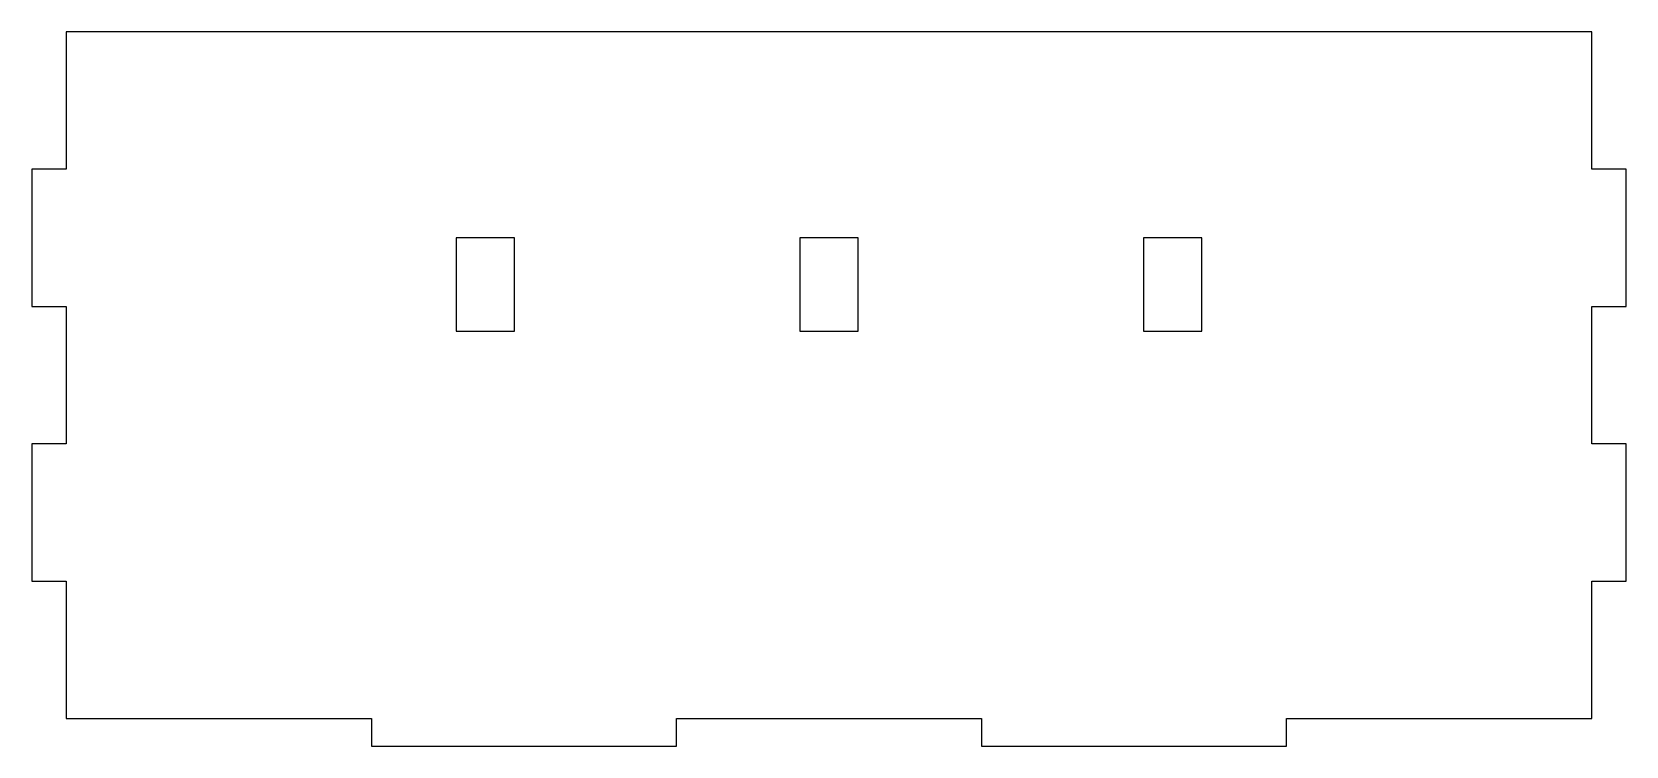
# Model space of a CAD drawing. Header units: millimetres. Extents: x -116 to 116, y -54 to 50.
import ezdxf

# ---------------------------------------------------------------- set-up
doc = ezdxf.new("R2010")
doc.units = ezdxf.units.MM

msp = doc.modelspace()

# ---------------------------------------------------------------- linework, layer by layer
at = {"color": 7, "linetype": 'Continuous', "lineweight": 25}
for p, q in [((-111, 50), (-111, 30)), ((111, 50), (-111, 50)), ((111, 30), (111, 50)), ((-116, 30), (-116, 10)), ((-111, 30), (-116, 30)), ((116, 30), (111, 30)), ((116, 10), (116, 30)), ((-45.75, 20), (-54.25, 20)), ((-54.25, 20), (-54.25, 6.4)), ((-45.75, 6.4), (-45.75, 20)), ((-4.25, 20), (-4.25, 6.4)), ((4.25, 20), (-4.25, 20)), ((4.25, 6.4), (4.25, 20)), ((45.75, 20), (45.75, 6.4)), ((54.25, 20), (45.75, 20)), ((54.25, 6.4), (54.25, 20)), ((-116, 10), (-111, 10)), ((-111, 10), (-111, -10)), ((111, 10), (116, 10)), ((111, -10), (111, 10)), ((-54.25, 6.4), (-45.75, 6.4)), ((-4.25, 6.4), (4.25, 6.4)), ((45.75, 6.4), (54.25, 6.4)), ((-116, -10), (-116, -30)), ((-111, -10), (-116, -10)), ((116, -10), (111, -10)), ((116, -30), (116, -10)), ((-116, -30), (-111, -30)), ((-111, -30), (-111, -50)), ((111, -30), (116, -30)), ((111, -50), (111, -30)), ((-111, -50), (-66.6, -50)), ((-66.6, -50), (-66.6, -54)), ((-22.2, -50), (22.2, -50)), ((-22.2, -54), (-22.2, -50)), ((22.2, -50), (22.2, -54)), ((66.6, -50), (111, -50)), ((66.6, -54), (66.6, -50)), ((-66.6, -54), (-22.2, -54)), ((22.2, -54), (66.6, -54))]:
    msp.add_line(p, q, dxfattribs=at)

doc.saveas('drawing.dxf')
